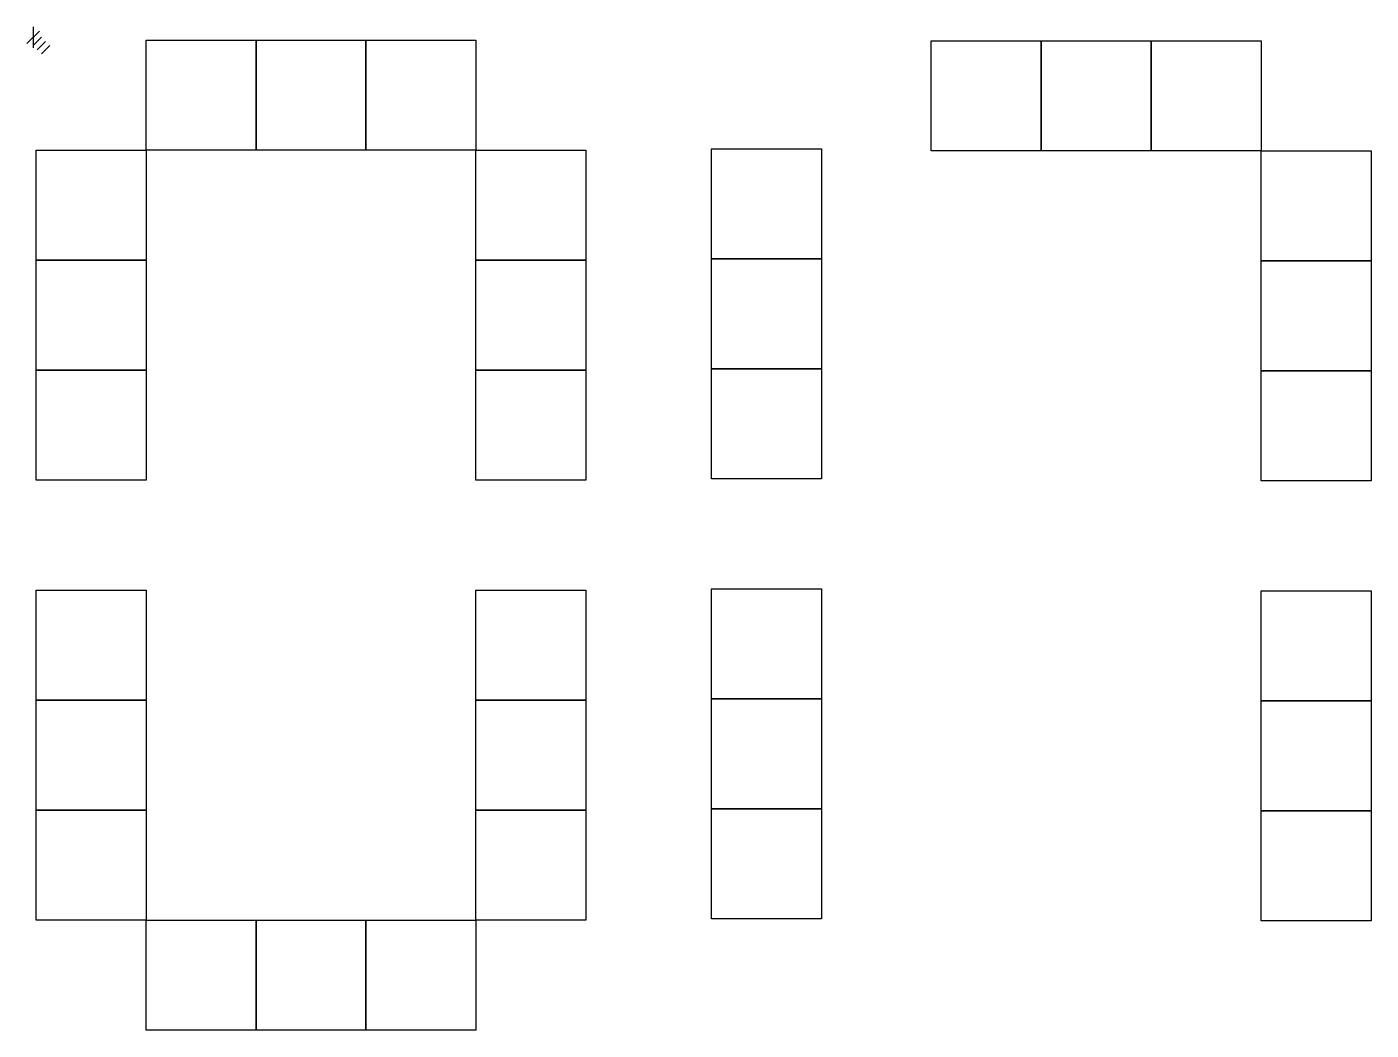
# Model space of a CAD drawing. Extents: x -1 to 170, y 0 to 128.
import ezdxf

# ---------------------------------------------------------------- set-up
doc = ezdxf.new("R2010")
doc.units = 0

msp = doc.modelspace()

# ---------------------------------------------------------------- linework, layer by layer
at = {"layer": 'Layer 1'}
for p, q in [((0.793749, 127.621), (-0.793749, 126.033)), ((0, 128.15), (0, 125.504)), ((1.05833, 126.827), (0, 125.76867)), ((1.5875, 126.298), (0.52917, 125.23967)), ((2.11666, 125.769), (1.05833, 124.71067)), ((14.3742, 126.454), (28.3751, 126.454)), ((14.3742, 112.453), (14.3742, 126.454)), ((28.3751, 126.454), (42.3758, 126.454)), ((28.3751, 112.453), (28.3751, 126.454)), ((28.3751, 126.454), (28.3751, 112.453)), ((42.3758, 126.454), (56.3768, 126.454)), ((42.3758, 112.453), (42.3758, 126.454)), ((42.3758, 126.454), (42.3758, 112.453)), ((56.3768, 126.454), (56.3768, 112.453)), ((114.331, 126.359), (128.332, 126.359)), ((114.331, 112.358), (114.331, 126.359)), ((128.332, 126.359), (142.333, 126.359)), ((128.332, 112.358), (128.332, 126.359)), ((128.332, 126.359), (128.332, 112.358)), ((142.333, 126.359), (156.334, 126.359)), ((142.333, 112.358), (142.333, 126.359)), ((142.333, 126.359), (142.333, 112.358)), ((156.334, 126.359), (156.334, 112.358)), ((0.373355, 112.453), (14.3742, 112.453)), ((0.373355, 98.4522), (0.373355, 112.453)), ((14.3742, 112.453), (14.3742, 98.4522)), ((28.3751, 112.453), (14.3742, 112.453)), ((42.3758, 112.453), (28.3751, 112.453)), ((56.3768, 112.453), (42.3758, 112.453)), ((56.3768, 112.453), (70.3775, 112.453)), ((56.3768, 98.4522), (56.3768, 112.453)), ((70.3775, 112.453), (70.3775, 98.4522)), ((86.3802, 112.632), (100.381, 112.632)), ((86.3802, 98.6315), (86.3802, 112.632)), ((100.381, 112.632), (100.381, 98.6315)), ((128.332, 112.358), (114.331, 112.358)), ((142.333, 112.358), (128.332, 112.358)), ((156.334, 112.358), (142.333, 112.358)), ((156.334, 112.358), (170.334, 112.358)), ((156.334, 98.3574), (156.334, 112.358)), ((170.334, 112.358), (170.334, 98.3574)), ((0.373355, 98.4522), (14.3742, 98.4522)), ((0.373355, 84.4514), (0.373355, 98.4522)), ((14.3742, 98.4522), (0.373355, 98.4522)), ((14.3742, 98.4522), (14.3742, 84.4514)), ((56.3768, 98.4522), (70.3775, 98.4522)), ((56.3768, 84.4514), (56.3768, 98.4522)), ((70.3775, 98.4522), (56.3768, 98.4522)), ((70.3775, 98.4522), (70.3775, 84.4514)), ((86.3802, 98.6315), (100.381, 98.6315)), ((86.3802, 84.6306), (86.3802, 98.6315)), ((100.381, 98.6315), (86.3802, 98.6315)), ((100.381, 98.6315), (100.381, 84.6306)), ((156.334, 98.3574), (170.334, 98.3574)), ((156.334, 84.3544), (156.334, 98.3574)), ((170.334, 98.3574), (156.334, 98.3574)), ((170.334, 98.3574), (170.334, 84.3544)), ((0.373355, 84.4514), (14.3742, 84.4514)), ((0.373355, 70.4506), (0.373355, 84.4514)), ((14.3742, 84.4514), (0.373355, 84.4514)), ((14.3742, 84.4514), (14.3742, 70.4506)), ((56.3768, 84.4514), (70.3775, 84.4514)), ((56.3768, 70.4506), (56.3768, 84.4514)), ((70.3775, 84.4514), (56.3768, 84.4514)), ((70.3775, 84.4514), (70.3775, 70.4506)), ((86.3802, 84.6306), (100.381, 84.6306)), ((86.3802, 70.6298), (86.3802, 84.6306)), ((100.381, 84.6306), (86.3802, 84.6306)), ((100.381, 84.6306), (100.381, 70.6298)), ((156.334, 84.3544), (170.334, 84.3544)), ((156.334, 70.3535), (156.334, 84.3544)), ((170.334, 84.3544), (156.334, 84.3544)), ((170.334, 84.3544), (170.334, 70.3535)), ((14.3742, 70.4506), (0.373355, 70.4506)), ((70.3775, 70.4506), (56.3768, 70.4506)), ((100.381, 70.6298), (86.3802, 70.6298)), ((170.334, 70.3535), (156.334, 70.3535)), ((86.3802, 56.629), (100.381, 56.629)), ((86.3802, 42.6282), (86.3802, 56.629)), ((100.381, 56.629), (100.381, 42.6282)), ((0.373355, 56.4498), (14.3742, 56.4498)), ((0.373355, 42.4489), (0.373355, 56.4498)), ((14.3742, 56.4498), (14.3742, 42.4489)), ((56.3768, 56.4498), (70.3775, 56.4498)), ((56.3768, 42.4489), (56.3768, 56.4498)), ((70.3775, 56.4498), (70.3775, 42.4489)), ((156.334, 56.3527), (170.334, 56.3527)), ((156.334, 42.3519), (156.334, 56.3527)), ((170.334, 56.3527), (170.334, 42.3519)), ((0.373355, 42.4489), (14.3742, 42.4489)), ((0.373355, 28.4481), (0.373355, 42.4489)), ((14.3742, 42.4489), (0.373355, 42.4489)), ((14.3742, 42.4489), (14.3742, 28.4481)), ((56.3768, 42.4489), (70.3775, 42.4489)), ((56.3768, 28.4481), (56.3768, 42.4489)), ((70.3775, 42.4489), (56.3768, 42.4489)), ((70.3775, 42.4489), (70.3775, 28.4481)), ((86.3802, 42.6282), (100.381, 42.6282)), ((86.3802, 28.6273), (86.3802, 42.6282)), ((100.381, 42.6282), (86.3802, 42.6282)), ((100.381, 42.6282), (100.381, 28.6273)), ((156.334, 42.3519), (170.334, 42.3519)), ((156.334, 28.351), (156.334, 42.3519)), ((170.334, 42.3519), (156.334, 42.3519)), ((170.334, 42.3519), (170.334, 28.351)), ((0.373355, 28.4481), (14.3742, 28.4481)), ((0.373355, 14.4473), (0.373355, 28.4481)), ((14.3742, 28.4481), (0.373355, 28.4481)), ((14.3742, 28.4481), (14.3742, 14.4473)), ((56.3768, 28.4481), (70.3775, 28.4481)), ((56.3768, 14.4473), (56.3768, 28.4481)), ((70.3775, 28.4481), (56.3768, 28.4481)), ((70.3775, 28.4481), (70.3775, 14.4473)), ((86.3802, 28.6273), (100.381, 28.6273)), ((86.3802, 14.6265), (86.3802, 28.6273)), ((100.381, 28.6273), (86.3802, 28.6273)), ((100.381, 28.6273), (100.381, 14.6265)), ((156.334, 28.351), (170.334, 28.351)), ((156.334, 14.3502), (156.334, 28.351)), ((170.334, 28.351), (156.334, 28.351)), ((170.334, 28.351), (170.334, 14.3502)), ((14.3742, 14.4473), (0.373355, 14.4473)), ((14.3742, 14.4473), (28.3751, 14.4473)), ((14.3742, 0.44646), (14.3742, 14.4473)), ((28.3751, 14.4473), (42.3758, 14.4473)), ((28.3751, 0.44646), (28.3751, 14.4473)), ((28.3751, 14.4473), (28.3751, 0.44646)), ((42.3758, 14.4473), (56.3768, 14.4473)), ((42.3758, 0.44646), (42.3758, 14.4473)), ((42.3758, 14.4473), (42.3758, 0.44646)), ((56.3768, 14.4473), (56.3768, 0.44646)), ((70.3775, 14.4473), (56.3768, 14.4473)), ((100.381, 14.6265), (86.3802, 14.6265)), ((170.334, 14.3502), (156.334, 14.3502)), ((28.3751, 0.44646), (14.3742, 0.44646)), ((42.3758, 0.44646), (28.3751, 0.44646)), ((56.3768, 0.44646), (42.3758, 0.44646))]:
    msp.add_line(p, q, dxfattribs=at)

doc.saveas('drawing.dxf')
